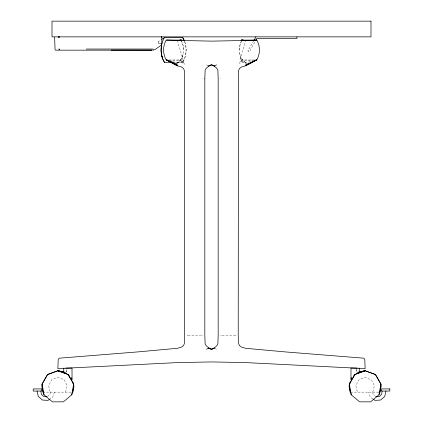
<?xml version="1.0" encoding="UTF-8"?>
<svg xmlns="http://www.w3.org/2000/svg" width="423" height="423" viewBox="0 0 423 423"><rect width="100%" height="100%" fill="white"/><g stroke="black" fill="none" stroke-linecap="round" stroke-linejoin="round"><path stroke-width="0.32" stroke-dasharray="2.12 1.59" d="M169.078 59.976L180.695 59.976C184.354 54.662 184.486 46.969 181.515 41.19M254.567 59.976L242.305 59.976C238.646 54.662 238.514 46.969 241.485 41.19M245.398 62.916L245.451 62.445L242.056 59.828L240.666 61.155L245.398 62.916L252.187 61.118M239.667 53.309L240.534 56.645L239.899 60.092L245.567 40.486M65.554 392.132L67.167 385.686L64.095 379.796L57.882 377.438L51.675 379.796L48.597 385.686L50.21 392.132M372.79 392.132L374.403 385.686L371.325 379.796L365.118 377.438L358.905 379.796L355.833 385.686L357.446 392.132M180.695 59.976L182.466 56.645L183.333 53.309M182.752 62.308L176.555 62.467M54.445 392.132L52.589 397.334L50.025 399.026M50.649 392.132L49.517 395.103L46.8 396.769M184.655 41.544A25.047 25.047 0 0 1 186.12 49.956A25.047 25.047 0 0 1 182.91 62.213L182.72 62.398C186.448 56.243 187.035 48.396 184.682 41.618M253.7 40.782L249.232 48.624A1.428 1.428 0 0 0 248.09 50.749L248.618 51.289A1.428 1.428 0 0 0 250.622 49.428L255.302 41.2M182.551 62.461L182.91 62.218M160.772 43.569L158.339 43.49L158.123 41.676L161.2 39.699M177.602 62.916L182.334 61.155L180.944 59.828L177.549 62.445L177.602 62.916L173.282 61.774M240.666 61.155L254.54 60.119M201.956 78.874L202.252 78.874M220.748 78.874L221.044 78.874M188.135 335.222L200.835 335.222M222.165 335.222L234.865 335.222M42.892 392.132L72.375 392.132M350.625 392.132L380.108 392.132M169.115 60.172L182.334 61.155M158.123 41.676L158.324 43.315L160.766 43.511M206.503 64.862L208.486 65.967M215.011 348.404L216.497 349.234M242.305 59.976L240.534 56.645M376.2 396.769L373.483 395.103L372.351 392.132M372.975 399.026L370.411 397.334L368.555 392.132M248.09 50.749L248.618 51.289M177.433 40.486L183.101 60.092L182.466 56.645M183.783 62.435L184.391 64.55M181.049 40.169A20.05 20.05 0 0 1 183.614 49.956M239.386 49.956A20.05 20.05 0 0 1 241.422 41.179M356.526 369.379L356.52 371.97L356.515 369.385M242.056 59.828L239.021 63.122L245.451 62.445L242.056 59.828M180.944 59.828L177.549 62.445L183.979 63.122L180.944 59.828M247.386 63.27L245.562 63.931L247.386 63.27M66.511 371.986L66.485 369.385L66.48 371.97"/><path stroke-width="0.63" d="M153.115 49.681L153.115 49.803M350.958 379.272L350.99 368.084L357.245 368.084M66.522 373.287L63.73 371.859L63.788 368.084M42.094 384.005L41.851 386.786L44.003 394.802L52.399 401.85L63.365 401.85L71.762 394.802L73.914 386.786L73.671 384.005L68.188 374.508L57.882 370.76L47.577 374.508L42.094 384.005L44.003 394.802M161.718 39.365C161.882 39.302 165.642 36.801 164.283 37.705C162.263 41.48 161.158 45.679 161.073 49.956C161.242 54.255 162.067 59.109 164.721 62.467L171.955 62.472M378.992 392.132L380.229 392.132L380.917 384.079L375.45 374.535L365.118 370.76L354.812 374.508L349.329 384.005L349.086 386.786L351.238 394.802L359.635 401.85L370.601 401.85L378.997 394.802L381.149 386.786L380.906 384.005L375.423 374.508L365.118 370.76L359.27 371.859L356.478 373.287M382.117 391.058L381.657 394.21L379.362 396.42L376.2 396.769M161.443 45.668L161.073 49.951A25.047 25.047 0 0 0 164.283 62.213L164.721 62.472M71.762 394.802L73.671 384.005M378.997 394.802L380.906 384.005M385.945 391.058L384.745 396.457L380.541 400.042L375.021 400.38L373.488 399.365M161.798 43.828L161.628 44.151L161.396 43.839L161.798 43.828L161.798 37.261L161.396 36.859L161.396 37.272L161.798 37.261M58.897 36.859L58.548 37.272L59.246 37.272L59.246 36.859M350.577 381.858L349.245 384.565L350.588 381.842M254.022 40.222L255.936 36.859M255.614 40.656L256.861 38.461L296.935 38.461L296.935 36.859M353.723 375.513L355.093 374.307L349.319 384.079L350.006 392.132L350.857 392.132M168.343 60.468L166.144 59.77A20.045 20.045 0 0 1 163.579 49.956A20.05 20.05 0 0 1 166.149 40.169L211.5 41.126L245.567 40.486L241.956 40.169L242.231 39.963L245.567 40.486L256.851 40.164A20.05 20.05 0 0 1 259.421 49.956A20.045 20.045 0 0 1 256.856 59.77L254.657 60.468M354.775 374.54L365.118 370.76L359.053 371.954M161.628 44.938L155.03 49.56L153.115 50.163M49.512 399.365L47.979 400.38L42.459 400.042L38.255 396.457L37.055 391.058M241.956 40.169L242.305 39.963L241.036 40.169L245.567 40.486M210.897 65.01L208.486 65.967L211.5 64.862L214.514 65.967L216.497 64.862M206.503 349.234L208.481 348.124L211.5 349.229L214.519 348.124L212.103 349.081M171.104 62.43L177.438 65.803L181.367 66.924L183.598 68.563L184.56 71.143L184.56 342.947L183.598 345.533L181.367 347.167L177.438 348.288L138.03 351.888L59.12 358.191L58.205 359.444L57.882 368.618L177.433 362.58L211.5 361.935L245.567 362.58L365.118 368.618L364.795 359.444L363.88 358.191L284.97 351.888L245.562 348.288L241.633 347.167L239.402 345.533L238.44 342.947L238.218 335.222L238.44 71.143L239.402 68.563L241.633 66.924L245.562 65.803L256.856 59.77L245.562 65.031M245.562 65.803L256.507 59.976L245.562 65.523M251.897 62.107L256.507 59.981M177.433 40.486L180.695 39.963L181.044 40.169L177.433 40.486L181.964 40.169L180.695 39.963M161.396 36.981L161.681 36.975M161.396 37.272L161.681 37.272M241.036 40.169L256.639 40.042M201.972 335.222L202.104 335.222M235.362 335.222L235.5 335.222M187.5 335.222L187.638 335.222M220.896 335.222L221.028 335.222M58.649 36.981L59.246 36.981M164.632 37.462L182.91 37.705A25.047 25.047 0 0 1 184.449 40.978M86.239 49.036L153.115 49.036M65.755 368.084L72.01 368.084L72.042 379.272M44.008 392.132L42.771 392.132L42.083 384.079L47.55 374.535L57.882 370.76L63.73 371.859M72.143 392.132L72.994 392.132L73.681 384.079L67.907 374.307L69.277 375.513M111.291 50.126L152.18 50.163L55.466 50.163L55.064 49.777L54.63 37.272M166.498 39.963L181.964 40.169M46.8 396.769L43.638 396.42L41.343 394.21L40.883 391.058M63.947 371.954L57.882 370.76L68.225 374.54M177.438 63.931L166.144 59.77L177.438 65.803M212.103 65.01L214.514 65.967M208.481 348.124L210.897 349.081M171.104 62.107L166.493 59.981L177.438 65.523L166.493 59.976L177.438 65.031M256.777 40.122L256.502 39.963M182.472 37.462L184.407 40.994M72.412 381.842L73.755 384.565L72.423 381.858M161.443 54.25L162.538 58.374M349.329 384.005L351.238 394.802M359.212 368.084L359.27 371.859M204.822 78.874L204.822 335.222L205.123 343.873C206.16 346.659 208.962 348.076 211.5 349.229C214.038 348.076 216.84 346.659 217.877 343.873L218.178 335.222L218.178 78.874L217.877 70.223C216.84 67.437 214.038 66.014 211.5 64.862C208.962 66.014 206.16 67.437 205.123 70.223L204.822 78.874M351.841 377.808L351 379.198L351.841 377.808M365.118 370.76L362.03 371.658L365.118 370.76M59.283 49.428L58.792 49.057L59.49 49.036L59.283 49.428M370.992 21.15L52.008 21.15L52.008 36.859L370.992 36.859L370.992 21.15M41.549 388.922L33.2 388.922L33.2 391.058L41.549 391.058L41.549 388.922M389.8 388.922L381.451 388.922L381.451 391.058L389.8 391.058L389.8 388.922M60.954 371.653L57.882 370.76L60.97 371.658M72 379.198L71.159 377.808L72 379.193"/></g></svg>
